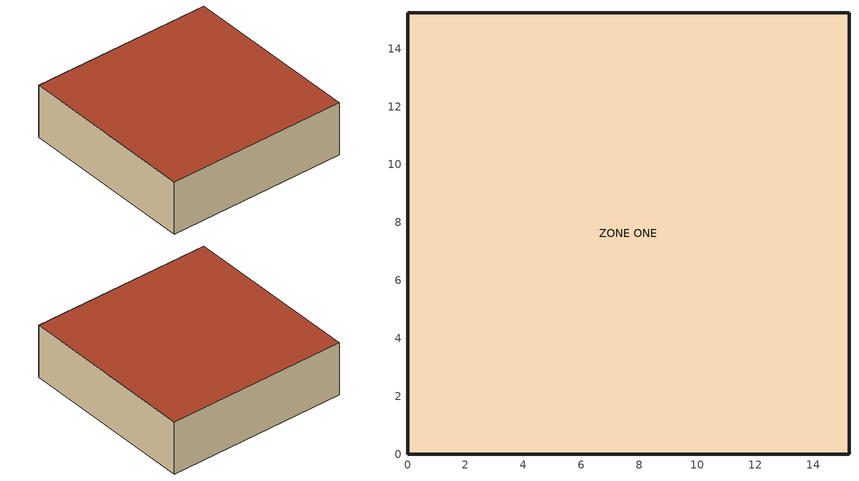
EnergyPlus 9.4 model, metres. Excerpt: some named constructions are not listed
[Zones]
ZONE ONE
 floor adiabatic (FLOOR): 15.24,0 0,0 0,15.24 15.24,15.24 z0
 wall outside (R13WALL): 0,0 15.24,0 15.24,15.24 0,15.24 0,0 z0:4.57
 roof outside (ROOF31): 0,15.24 0,0 15.24,0 15.24,15.24 z4.57
[Construction]
Construction 58: Composite 2-Core Filled Concrete Block Insulated #1, Composite 2x4 Steel Stud R11 #1, Composite Foam 2x6 Steel Stud R19 #1, Composite Brick Foam 2x4 Steel Stud R11 #1, Composite Foam 2x6 Steel Stud R19 #2, Composite Insulated Concrete Form Wall With Steel Ties #1, Composite 2x4 Wood Stud R11 #1
Construction 580: Composite 2-Core Filled Concrete Block Insulated #1, Composite Foam 2x6 Steel Stud R19 #2, Composite Insulated Concrete Form Wall With Steel Ties #1, Composite 2x4 Steel Stud R11 #1, Composite Brick Foam 2x4 Steel Stud R11 #1, Composite Foam 2x6 Steel Stud R19 #1, Composite 2x4 Wood Stud R11 #1
Construction 581: Composite 2-Core Filled Concrete Block Insulated #1, Composite Foam 2x6 Steel Stud R19 #2, Composite Insulated Concrete Form Wall With Steel Ties #1, Composite 2x4 Steel Stud R11 #1, Composite Foam 2x6 Steel Stud R19 #1, Composite 2x4 Wood Stud R11 #1, Composite Brick Foam 2x4 Steel Stud R11 #1
Construction 582: Composite 2-Core Filled Concrete Block Insulated #1, Composite Foam 2x6 Steel Stud R19 #2, Composite Insulated Concrete Form Wall With Steel Ties #1, Composite 2x4 Steel Stud R11 #1, Composite Foam 2x6 Steel Stud R19 #1, Composite Brick Foam 2x4 Steel Stud R11 #1, Composite 2x4 Wood Stud R11 #1
Construction 583: Composite 2-Core Filled Concrete Block Insulated #1, Composite Foam 2x6 Steel Stud R19 #2, Composite Insulated Concrete Form Wall With Steel Ties #1, Composite 2x4 Wood Stud R11 #1, Composite 2x4 Steel Stud R11 #1, Composite Brick Foam 2x4 Steel Stud R11 #1, Composite Foam 2x6 Steel Stud R19 #1
Construction 584: Composite 2-Core Filled Concrete Block Insulated #1, Composite Foam 2x6 Steel Stud R19 #2, Composite Insulated Concrete Form Wall With Steel Ties #1, Composite 2x4 Wood Stud R11 #1, Composite 2x4 Steel Stud R11 #1, Composite Foam 2x6 Steel Stud R19 #1, Composite Brick Foam 2x4 Steel Stud R11 #1
Construction 585: Composite 2-Core Filled Concrete Block Insulated #1, Composite Foam 2x6 Steel Stud R19 #2, Composite Insulated Concrete Form Wall With Steel Ties #1, Composite 2x4 Wood Stud R11 #1, Composite Brick Foam 2x4 Steel Stud R11 #1, Composite 2x4 Steel Stud R11 #1, Composite Foam 2x6 Steel Stud R19 #1
Construction 586: Composite 2-Core Filled Concrete Block Insulated #1, Composite Foam 2x6 Steel Stud R19 #2, Composite Insulated Concrete Form Wall With Steel Ties #1, Composite 2x4 Wood Stud R11 #1, Composite Brick Foam 2x4 Steel Stud R11 #1, Composite Foam 2x6 Steel Stud R19 #1, Composite 2x4 Steel Stud R11 #1
Construction 587: Composite 2-Core Filled Concrete Block Insulated #1, Composite Foam 2x6 Steel Stud R19 #2, Composite Insulated Concrete Form Wall With Steel Ties #1, Composite 2x4 Wood Stud R11 #1, Composite Foam 2x6 Steel Stud R19 #1, Composite 2x4 Steel Stud R11 #1, Composite Brick Foam 2x4 Steel Stud R11 #1
Construction 588: Composite 2-Core Filled Concrete Block Insulated #1, Composite Foam 2x6 Steel Stud R19 #2, Composite Insulated Concrete Form Wall With Steel Ties #1, Composite 2x4 Wood Stud R11 #1, Composite Foam 2x6 Steel Stud R19 #1, Composite Brick Foam 2x4 Steel Stud R11 #1, Composite 2x4 Steel Stud R11 #1
Construction 589: Composite 2-Core Filled Concrete Block Insulated #1, Composite Foam 2x6 Steel Stud R19 #2, Composite Insulated Concrete Form Wall With Steel Ties #1, Composite Brick Foam 2x4 Steel Stud R11 #1, Composite 2x4 Steel Stud R11 #1, Composite 2x4 Wood Stud R11 #1, Composite Foam 2x6 Steel Stud R19 #1
Construction 59: Composite 2-Core Filled Concrete Block Insulated #1, Composite 2x4 Steel Stud R11 #1, Composite Foam 2x6 Steel Stud R19 #1, Composite Brick Foam 2x4 Steel Stud R11 #1, Composite Insulated Concrete Form Wall With Steel Ties #1, Composite 2x4 Wood Stud R11 #1, Composite Foam 2x6 Steel Stud R19 #2
Construction 590: Composite 2-Core Filled Concrete Block Insulated #1, Composite Foam 2x6 Steel Stud R19 #2, Composite Insulated Concrete Form Wall With Steel Ties #1, Composite Brick Foam 2x4 Steel Stud R11 #1, Composite 2x4 Steel Stud R11 #1, Composite Foam 2x6 Steel Stud R19 #1, Composite 2x4 Wood Stud R11 #1
Construction 591: Composite 2-Core Filled Concrete Block Insulated #1, Composite Foam 2x6 Steel Stud R19 #2, Composite Insulated Concrete Form Wall With Steel Ties #1, Composite Brick Foam 2x4 Steel Stud R11 #1, Composite 2x4 Wood Stud R11 #1, Composite 2x4 Steel Stud R11 #1, Composite Foam 2x6 Steel Stud R19 #1
Construction 592: Composite 2-Core Filled Concrete Block Insulated #1, Composite Foam 2x6 Steel Stud R19 #2, Composite Insulated Concrete Form Wall With Steel Ties #1, Composite Brick Foam 2x4 Steel Stud R11 #1, Composite 2x4 Wood Stud R11 #1, Composite Foam 2x6 Steel Stud R19 #1, Composite 2x4 Steel Stud R11 #1
Construction 593: Composite 2-Core Filled Concrete Block Insulated #1, Composite Foam 2x6 Steel Stud R19 #2, Composite Insulated Concrete Form Wall With Steel Ties #1, Composite Brick Foam 2x4 Steel Stud R11 #1, Composite Foam 2x6 Steel Stud R19 #1, Composite 2x4 Steel Stud R11 #1, Composite 2x4 Wood Stud R11 #1
Construction 594: Composite 2-Core Filled Concrete Block Insulated #1, Composite Foam 2x6 Steel Stud R19 #2, Composite Insulated Concrete Form Wall With Steel Ties #1, Composite Brick Foam 2x4 Steel Stud R11 #1, Composite Foam 2x6 Steel Stud R19 #1, Composite 2x4 Wood Stud R11 #1, Composite 2x4 Steel Stud R11 #1
Construction 595: Composite 2-Core Filled Concrete Block Insulated #1, Composite Foam 2x6 Steel Stud R19 #2, Composite Insulated Concrete Form Wall With Steel Ties #1, Composite Foam 2x6 Steel Stud R19 #1, Composite 2x4 Steel Stud R11 #1, Composite 2x4 Wood Stud R11 #1, Composite Brick Foam 2x4 Steel Stud R11 #1
Construction 596: Composite 2-Core Filled Concrete Block Insulated #1, Composite Foam 2x6 Steel Stud R19 #2, Composite Insulated Concrete Form Wall With Steel Ties #1, Composite Foam 2x6 Steel Stud R19 #1, Composite 2x4 Steel Stud R11 #1, Composite Brick Foam 2x4 Steel Stud R11 #1, Composite 2x4 Wood Stud R11 #1
Construction 597: Composite 2-Core Filled Concrete Block Insulated #1, Composite Foam 2x6 Steel Stud R19 #2, Composite Insulated Concrete Form Wall With Steel Ties #1, Composite Foam 2x6 Steel Stud R19 #1, Composite 2x4 Wood Stud R11 #1, Composite 2x4 Steel Stud R11 #1, Composite Brick Foam 2x4 Steel Stud R11 #1
Construction 598: Composite 2-Core Filled Concrete Block Insulated #1, Composite Foam 2x6 Steel Stud R19 #2, Composite Insulated Concrete Form Wall With Steel Ties #1, Composite Foam 2x6 Steel Stud R19 #1, Composite 2x4 Wood Stud R11 #1, Composite Brick Foam 2x4 Steel Stud R11 #1, Composite 2x4 Steel Stud R11 #1
Construction 599: Composite 2-Core Filled Concrete Block Insulated #1, Composite Foam 2x6 Steel Stud R19 #2, Composite Insulated Concrete Form Wall With Steel Ties #1, Composite Foam 2x6 Steel Stud R19 #1, Composite Brick Foam 2x4 Steel Stud R11 #1, Composite 2x4 Steel Stud R11 #1, Composite 2x4 Wood Stud R11 #1
Construction 6: Composite 2-Core Filled Concrete Block Insulated #1, Composite 2x4 Steel Stud R11 #1, Composite 2x4 Wood Stud R11 #1, Composite Brick Foam 2x4 Steel Stud R11 #1, Composite Insulated Concrete Form Wall With Steel Ties #1, Composite Foam 2x6 Steel Stud R19 #2, Composite Foam 2x6 Steel Stud R19 #1
Construction 60: Composite 2-Core Filled Concrete Block Insulated #1, Composite 2x4 Steel Stud R11 #1, Composite Foam 2x6 Steel Stud R19 #1, Composite Brick Foam 2x4 Steel Stud R11 #1, Composite Insulated Concrete Form Wall With Steel Ties #1, Composite Foam 2x6 Steel Stud R19 #2, Composite 2x4 Wood Stud R11 #1
Construction 600: Composite 2-Core Filled Concrete Block Insulated #1, Composite Foam 2x6 Steel Stud R19 #2, Composite Insulated Concrete Form Wall With Steel Ties #1, Composite Foam 2x6 Steel Stud R19 #1, Composite Brick Foam 2x4 Steel Stud R11 #1, Composite 2x4 Wood Stud R11 #1, Composite 2x4 Steel Stud R11 #1
Construction 601: Composite 2-Core Filled Concrete Block Insulated #1, Composite Insulated Concrete Form Wall With Steel Ties #1, Composite 2x4 Steel Stud R11 #1, Composite 2x4 Wood Stud R11 #1, Composite Brick Foam 2x4 Steel Stud R11 #1, Composite Foam 2x6 Steel Stud R19 #1, Composite Foam 2x6 Steel Stud R19 #2
Construction 602: Composite 2-Core Filled Concrete Block Insulated #1, Composite Insulated Concrete Form Wall With Steel Ties #1, Composite 2x4 Steel Stud R11 #1, Composite 2x4 Wood Stud R11 #1, Composite Brick Foam 2x4 Steel Stud R11 #1, Composite Foam 2x6 Steel Stud R19 #2, Composite Foam 2x6 Steel Stud R19 #1
Construction 603: Composite 2-Core Filled Concrete Block Insulated #1, Composite Insulated Concrete Form Wall With Steel Ties #1, Composite 2x4 Steel Stud R11 #1, Composite 2x4 Wood Stud R11 #1, Composite Foam 2x6 Steel Stud R19 #1, Composite Brick Foam 2x4 Steel Stud R11 #1, Composite Foam 2x6 Steel Stud R19 #2
Construction 604: Composite 2-Core Filled Concrete Block Insulated #1, Composite Insulated Concrete Form Wall With Steel Ties #1, Composite 2x4 Steel Stud R11 #1, Composite 2x4 Wood Stud R11 #1, Composite Foam 2x6 Steel Stud R19 #1, Composite Foam 2x6 Steel Stud R19 #2, Composite Brick Foam 2x4 Steel Stud R11 #1
Construction 605: Composite 2-Core Filled Concrete Block Insulated #1, Composite Insulated Concrete Form Wall With Steel Ties #1, Composite 2x4 Steel Stud R11 #1, Composite 2x4 Wood Stud R11 #1, Composite Foam 2x6 Steel Stud R19 #2, Composite Brick Foam 2x4 Steel Stud R11 #1, Composite Foam 2x6 Steel Stud R19 #1
Construction 606: Composite 2-Core Filled Concrete Block Insulated #1, Composite Insulated Concrete Form Wall With Steel Ties #1, Composite 2x4 Steel Stud R11 #1, Composite 2x4 Wood Stud R11 #1, Composite Foam 2x6 Steel Stud R19 #2, Composite Foam 2x6 Steel Stud R19 #1, Composite Brick Foam 2x4 Steel Stud R11 #1
Construction 607: Composite 2-Core Filled Concrete Block Insulated #1, Composite Insulated Concrete Form Wall With Steel Ties #1, Composite 2x4 Steel Stud R11 #1, Composite Brick Foam 2x4 Steel Stud R11 #1, Composite 2x4 Wood Stud R11 #1, Composite Foam 2x6 Steel Stud R19 #1, Composite Foam 2x6 Steel Stud R19 #2
Construction 608: Composite 2-Core Filled Concrete Block Insulated #1, Composite Insulated Concrete Form Wall With Steel Ties #1, Composite 2x4 Steel Stud R11 #1, Composite Brick Foam 2x4 Steel Stud R11 #1, Composite 2x4 Wood Stud R11 #1, Composite Foam 2x6 Steel Stud R19 #2, Composite Foam 2x6 Steel Stud R19 #1
Construction 609: Composite 2-Core Filled Concrete Block Insulated #1, Composite Insulated Concrete Form Wall With Steel Ties #1, Composite 2x4 Steel Stud R11 #1, Composite Brick Foam 2x4 Steel Stud R11 #1, Composite Foam 2x6 Steel Stud R19 #1, Composite 2x4 Wood Stud R11 #1, Composite Foam 2x6 Steel Stud R19 #2
Construction 61: Composite 2-Core Filled Concrete Block Insulated #1, Composite 2x4 Steel Stud R11 #1, Composite Foam 2x6 Steel Stud R19 #1, Composite Foam 2x6 Steel Stud R19 #2, Composite 2x4 Wood Stud R11 #1, Composite Brick Foam 2x4 Steel Stud R11 #1, Composite Insulated Concrete Form Wall With Steel Ties #1
Construction 610: Composite 2-Core Filled Concrete Block Insulated #1, Composite Insulated Concrete Form Wall With Steel Ties #1, Composite 2x4 Steel Stud R11 #1, Composite Brick Foam 2x4 Steel Stud R11 #1, Composite Foam 2x6 Steel Stud R19 #1, Composite Foam 2x6 Steel Stud R19 #2, Composite 2x4 Wood Stud R11 #1
Construction 611: Composite 2-Core Filled Concrete Block Insulated #1, Composite Insulated Concrete Form Wall With Steel Ties #1, Composite 2x4 Steel Stud R11 #1, Composite Brick Foam 2x4 Steel Stud R11 #1, Composite Foam 2x6 Steel Stud R19 #2, Composite 2x4 Wood Stud R11 #1, Composite Foam 2x6 Steel Stud R19 #1
Construction 612: Composite 2-Core Filled Concrete Block Insulated #1, Composite Insulated Concrete Form Wall With Steel Ties #1, Composite 2x4 Steel Stud R11 #1, Composite Brick Foam 2x4 Steel Stud R11 #1, Composite Foam 2x6 Steel Stud R19 #2, Composite Foam 2x6 Steel Stud R19 #1, Composite 2x4 Wood Stud R11 #1
Construction 613: Composite 2-Core Filled Concrete Block Insulated #1, Composite Insulated Concrete Form Wall With Steel Ties #1, Composite 2x4 Steel Stud R11 #1, Composite Foam 2x6 Steel Stud R19 #1, Composite 2x4 Wood Stud R11 #1, Composite Brick Foam 2x4 Steel Stud R11 #1, Composite Foam 2x6 Steel Stud R19 #2
Construction 614: Composite 2-Core Filled Concrete Block Insulated #1, Composite Insulated Concrete Form Wall With Steel Ties #1, Composite 2x4 Steel Stud R11 #1, Composite Foam 2x6 Steel Stud R19 #1, Composite 2x4 Wood Stud R11 #1, Composite Foam 2x6 Steel Stud R19 #2, Composite Brick Foam 2x4 Steel Stud R11 #1
Construction 615: Composite 2-Core Filled Concrete Block Insulated #1, Composite Insulated Concrete Form Wall With Steel Ties #1, Composite 2x4 Steel Stud R11 #1, Composite Foam 2x6 Steel Stud R19 #1, Composite Brick Foam 2x4 Steel Stud R11 #1, Composite 2x4 Wood Stud R11 #1, Composite Foam 2x6 Steel Stud R19 #2
Construction 616: Composite 2-Core Filled Concrete Block Insulated #1, Composite Insulated Concrete Form Wall With Steel Ties #1, Composite 2x4 Steel Stud R11 #1, Composite Foam 2x6 Steel Stud R19 #1, Composite Brick Foam 2x4 Steel Stud R11 #1, Composite Foam 2x6 Steel Stud R19 #2, Composite 2x4 Wood Stud R11 #1
Construction 617: Composite 2-Core Filled Concrete Block Insulated #1, Composite Insulated Concrete Form Wall With Steel Ties #1, Composite 2x4 Steel Stud R11 #1, Composite Foam 2x6 Steel Stud R19 #1, Composite Foam 2x6 Steel Stud R19 #2, Composite 2x4 Wood Stud R11 #1, Composite Brick Foam 2x4 Steel Stud R11 #1
Construction 618: Composite 2-Core Filled Concrete Block Insulated #1, Composite Insulated Concrete Form Wall With Steel Ties #1, Composite 2x4 Steel Stud R11 #1, Composite Foam 2x6 Steel Stud R19 #1, Composite Foam 2x6 Steel Stud R19 #2, Composite Brick Foam 2x4 Steel Stud R11 #1, Composite 2x4 Wood Stud R11 #1
Construction 619: Composite 2-Core Filled Concrete Block Insulated #1, Composite Insulated Concrete Form Wall With Steel Ties #1, Composite 2x4 Steel Stud R11 #1, Composite Foam 2x6 Steel Stud R19 #2, Composite 2x4 Wood Stud R11 #1, Composite Brick Foam 2x4 Steel Stud R11 #1, Composite Foam 2x6 Steel Stud R19 #1
Construction 62: Composite 2-Core Filled Concrete Block Insulated #1, Composite 2x4 Steel Stud R11 #1, Composite Foam 2x6 Steel Stud R19 #1, Composite Foam 2x6 Steel Stud R19 #2, Composite 2x4 Wood Stud R11 #1, Composite Insulated Concrete Form Wall With Steel Ties #1, Composite Brick Foam 2x4 Steel Stud R11 #1
Construction 620: Composite 2-Core Filled Concrete Block Insulated #1, Composite Insulated Concrete Form Wall With Steel Ties #1, Composite 2x4 Steel Stud R11 #1, Composite Foam 2x6 Steel Stud R19 #2, Composite 2x4 Wood Stud R11 #1, Composite Foam 2x6 Steel Stud R19 #1, Composite Brick Foam 2x4 Steel Stud R11 #1
Construction 621: Composite 2-Core Filled Concrete Block Insulated #1, Composite Insulated Concrete Form Wall With Steel Ties #1, Composite 2x4 Steel Stud R11 #1, Composite Foam 2x6 Steel Stud R19 #2, Composite Brick Foam 2x4 Steel Stud R11 #1, Composite 2x4 Wood Stud R11 #1, Composite Foam 2x6 Steel Stud R19 #1
Construction 622: Composite 2-Core Filled Concrete Block Insulated #1, Composite Insulated Concrete Form Wall With Steel Ties #1, Composite 2x4 Steel Stud R11 #1, Composite Foam 2x6 Steel Stud R19 #2, Composite Brick Foam 2x4 Steel Stud R11 #1, Composite Foam 2x6 Steel Stud R19 #1, Composite 2x4 Wood Stud R11 #1
Construction 623: Composite 2-Core Filled Concrete Block Insulated #1, Composite Insulated Concrete Form Wall With Steel Ties #1, Composite 2x4 Steel Stud R11 #1, Composite Foam 2x6 Steel Stud R19 #2, Composite Foam 2x6 Steel Stud R19 #1, Composite 2x4 Wood Stud R11 #1, Composite Brick Foam 2x4 Steel Stud R11 #1
Construction 624: Composite 2-Core Filled Concrete Block Insulated #1, Composite Insulated Concrete Form Wall With Steel Ties #1, Composite 2x4 Steel Stud R11 #1, Composite Foam 2x6 Steel Stud R19 #2, Composite Foam 2x6 Steel Stud R19 #1, Composite Brick Foam 2x4 Steel Stud R11 #1, Composite 2x4 Wood Stud R11 #1
Construction 625: Composite 2-Core Filled Concrete Block Insulated #1, Composite Insulated Concrete Form Wall With Steel Ties #1, Composite 2x4 Wood Stud R11 #1, Composite 2x4 Steel Stud R11 #1, Composite Brick Foam 2x4 Steel Stud R11 #1, Composite Foam 2x6 Steel Stud R19 #1, Composite Foam 2x6 Steel Stud R19 #2
Construction 626: Composite 2-Core Filled Concrete Block Insulated #1, Composite Insulated Concrete Form Wall With Steel Ties #1, Composite 2x4 Wood Stud R11 #1, Composite 2x4 Steel Stud R11 #1, Composite Brick Foam 2x4 Steel Stud R11 #1, Composite Foam 2x6 Steel Stud R19 #2, Composite Foam 2x6 Steel Stud R19 #1
Construction 627: Composite 2-Core Filled Concrete Block Insulated #1, Composite Insulated Concrete Form Wall With Steel Ties #1, Composite 2x4 Wood Stud R11 #1, Composite 2x4 Steel Stud R11 #1, Composite Foam 2x6 Steel Stud R19 #1, Composite Brick Foam 2x4 Steel Stud R11 #1, Composite Foam 2x6 Steel Stud R19 #2
Construction 628: Composite 2-Core Filled Concrete Block Insulated #1, Composite Insulated Concrete Form Wall With Steel Ties #1, Composite 2x4 Wood Stud R11 #1, Composite 2x4 Steel Stud R11 #1, Composite Foam 2x6 Steel Stud R19 #1, Composite Foam 2x6 Steel Stud R19 #2, Composite Brick Foam 2x4 Steel Stud R11 #1
Construction 629: Composite 2-Core Filled Concrete Block Insulated #1, Composite Insulated Concrete Form Wall With Steel Ties #1, Composite 2x4 Wood Stud R11 #1, Composite 2x4 Steel Stud R11 #1, Composite Foam 2x6 Steel Stud R19 #2, Composite Brick Foam 2x4 Steel Stud R11 #1, Composite Foam 2x6 Steel Stud R19 #1
Construction 63: Composite 2-Core Filled Concrete Block Insulated #1, Composite 2x4 Steel Stud R11 #1, Composite Foam 2x6 Steel Stud R19 #1, Composite Foam 2x6 Steel Stud R19 #2, Composite Brick Foam 2x4 Steel Stud R11 #1, Composite 2x4 Wood Stud R11 #1, Composite Insulated Concrete Form Wall With Steel Ties #1
Construction 630: Composite 2-Core Filled Concrete Block Insulated #1, Composite Insulated Concrete Form Wall With Steel Ties #1, Composite 2x4 Wood Stud R11 #1, Composite 2x4 Steel Stud R11 #1, Composite Foam 2x6 Steel Stud R19 #2, Composite Foam 2x6 Steel Stud R19 #1, Composite Brick Foam 2x4 Steel Stud R11 #1
Construction 631: Composite 2-Core Filled Concrete Block Insulated #1, Composite Insulated Concrete Form Wall With Steel Ties #1, Composite 2x4 Wood Stud R11 #1, Composite Brick Foam 2x4 Steel Stud R11 #1, Composite 2x4 Steel Stud R11 #1, Composite Foam 2x6 Steel Stud R19 #1, Composite Foam 2x6 Steel Stud R19 #2
Construction 632: Composite 2-Core Filled Concrete Block Insulated #1, Composite Insulated Concrete Form Wall With Steel Ties #1, Composite 2x4 Wood Stud R11 #1, Composite Brick Foam 2x4 Steel Stud R11 #1, Composite 2x4 Steel Stud R11 #1, Composite Foam 2x6 Steel Stud R19 #2, Composite Foam 2x6 Steel Stud R19 #1
Construction 633: Composite 2-Core Filled Concrete Block Insulated #1, Composite Insulated Concrete Form Wall With Steel Ties #1, Composite 2x4 Wood Stud R11 #1, Composite Brick Foam 2x4 Steel Stud R11 #1, Composite Foam 2x6 Steel Stud R19 #1, Composite 2x4 Steel Stud R11 #1, Composite Foam 2x6 Steel Stud R19 #2
Construction 634: Composite 2-Core Filled Concrete Block Insulated #1, Composite Insulated Concrete Form Wall With Steel Ties #1, Composite 2x4 Wood Stud R11 #1, Composite Brick Foam 2x4 Steel Stud R11 #1, Composite Foam 2x6 Steel Stud R19 #1, Composite Foam 2x6 Steel Stud R19 #2, Composite 2x4 Steel Stud R11 #1
Construction 635: Composite 2-Core Filled Concrete Block Insulated #1, Composite Insulated Concrete Form Wall With Steel Ties #1, Composite 2x4 Wood Stud R11 #1, Composite Brick Foam 2x4 Steel Stud R11 #1, Composite Foam 2x6 Steel Stud R19 #2, Composite 2x4 Steel Stud R11 #1, Composite Foam 2x6 Steel Stud R19 #1
Construction 636: Composite 2-Core Filled Concrete Block Insulated #1, Composite Insulated Concrete Form Wall With Steel Ties #1, Composite 2x4 Wood Stud R11 #1, Composite Brick Foam 2x4 Steel Stud R11 #1, Composite Foam 2x6 Steel Stud R19 #2, Composite Foam 2x6 Steel Stud R19 #1, Composite 2x4 Steel Stud R11 #1
Construction 637: Composite 2-Core Filled Concrete Block Insulated #1, Composite Insulated Concrete Form Wall With Steel Ties #1, Composite 2x4 Wood Stud R11 #1, Composite Foam 2x6 Steel Stud R19 #1, Composite 2x4 Steel Stud R11 #1, Composite Brick Foam 2x4 Steel Stud R11 #1, Composite Foam 2x6 Steel Stud R19 #2
Construction 638: Composite 2-Core Filled Concrete Block Insulated #1, Composite Insulated Concrete Form Wall With Steel Ties #1, Composite 2x4 Wood Stud R11 #1, Composite Foam 2x6 Steel Stud R19 #1, Composite 2x4 Steel Stud R11 #1, Composite Foam 2x6 Steel Stud R19 #2, Composite Brick Foam 2x4 Steel Stud R11 #1
Construction 639: Composite 2-Core Filled Concrete Block Insulated #1, Composite Insulated Concrete Form Wall With Steel Ties #1, Composite 2x4 Wood Stud R11 #1, Composite Foam 2x6 Steel Stud R19 #1, Composite Brick Foam 2x4 Steel Stud R11 #1, Composite 2x4 Steel Stud R11 #1, Composite Foam 2x6 Steel Stud R19 #2
Construction 64: Composite 2-Core Filled Concrete Block Insulated #1, Composite 2x4 Steel Stud R11 #1, Composite Foam 2x6 Steel Stud R19 #1, Composite Foam 2x6 Steel Stud R19 #2, Composite Brick Foam 2x4 Steel Stud R11 #1, Composite Insulated Concrete Form Wall With Steel Ties #1, Composite 2x4 Wood Stud R11 #1
Construction 640: Composite 2-Core Filled Concrete Block Insulated #1, Composite Insulated Concrete Form Wall With Steel Ties #1, Composite 2x4 Wood Stud R11 #1, Composite Foam 2x6 Steel Stud R19 #1, Composite Brick Foam 2x4 Steel Stud R11 #1, Composite Foam 2x6 Steel Stud R19 #2, Composite 2x4 Steel Stud R11 #1
Construction 641: Composite 2-Core Filled Concrete Block Insulated #1, Composite Insulated Concrete Form Wall With Steel Ties #1, Composite 2x4 Wood Stud R11 #1, Composite Foam 2x6 Steel Stud R19 #1, Composite Foam 2x6 Steel Stud R19 #2, Composite 2x4 Steel Stud R11 #1, Composite Brick Foam 2x4 Steel Stud R11 #1
Construction 642: Composite 2-Core Filled Concrete Block Insulated #1, Composite Insulated Concrete Form Wall With Steel Ties #1, Composite 2x4 Wood Stud R11 #1, Composite Foam 2x6 Steel Stud R19 #1, Composite Foam 2x6 Steel Stud R19 #2, Composite Brick Foam 2x4 Steel Stud R11 #1, Composite 2x4 Steel Stud R11 #1
Construction 643: Composite 2-Core Filled Concrete Block Insulated #1, Composite Insulated Concrete Form Wall With Steel Ties #1, Composite 2x4 Wood Stud R11 #1, Composite Foam 2x6 Steel Stud R19 #2, Composite 2x4 Steel Stud R11 #1, Composite Brick Foam 2x4 Steel Stud R11 #1, Composite Foam 2x6 Steel Stud R19 #1
Construction 644: Composite 2-Core Filled Concrete Block Insulated #1, Composite Insulated Concrete Form Wall With Steel Ties #1, Composite 2x4 Wood Stud R11 #1, Composite Foam 2x6 Steel Stud R19 #2, Composite 2x4 Steel Stud R11 #1, Composite Foam 2x6 Steel Stud R19 #1, Composite Brick Foam 2x4 Steel Stud R11 #1
Construction 645: Composite 2-Core Filled Concrete Block Insulated #1, Composite Insulated Concrete Form Wall With Steel Ties #1, Composite 2x4 Wood Stud R11 #1, Composite Foam 2x6 Steel Stud R19 #2, Composite Brick Foam 2x4 Steel Stud R11 #1, Composite 2x4 Steel Stud R11 #1, Composite Foam 2x6 Steel Stud R19 #1
Construction 646: Composite 2-Core Filled Concrete Block Insulated #1, Composite Insulated Concrete Form Wall With Steel Ties #1, Composite 2x4 Wood Stud R11 #1, Composite Foam 2x6 Steel Stud R19 #2, Composite Brick Foam 2x4 Steel Stud R11 #1, Composite Foam 2x6 Steel Stud R19 #1, Composite 2x4 Steel Stud R11 #1
Construction 647: Composite 2-Core Filled Concrete Block Insulated #1, Composite Insulated Concrete Form Wall With Steel Ties #1, Composite 2x4 Wood Stud R11 #1, Composite Foam 2x6 Steel Stud R19 #2, Composite Foam 2x6 Steel Stud R19 #1, Composite 2x4 Steel Stud R11 #1, Composite Brick Foam 2x4 Steel Stud R11 #1
Construction 648: Composite 2-Core Filled Concrete Block Insulated #1, Composite Insulated Concrete Form Wall With Steel Ties #1, Composite 2x4 Wood Stud R11 #1, Composite Foam 2x6 Steel Stud R19 #2, Composite Foam 2x6 Steel Stud R19 #1, Composite Brick Foam 2x4 Steel Stud R11 #1, Composite 2x4 Steel Stud R11 #1
Construction 649: Composite 2-Core Filled Concrete Block Insulated #1, Composite Insulated Concrete Form Wall With Steel Ties #1, Composite Brick Foam 2x4 Steel Stud R11 #1, Composite 2x4 Steel Stud R11 #1, Composite 2x4 Wood Stud R11 #1, Composite Foam 2x6 Steel Stud R19 #1, Composite Foam 2x6 Steel Stud R19 #2
Construction 65: Composite 2-Core Filled Concrete Block Insulated #1, Composite 2x4 Steel Stud R11 #1, Composite Foam 2x6 Steel Stud R19 #1, Composite Foam 2x6 Steel Stud R19 #2, Composite Insulated Concrete Form Wall With Steel Ties #1, Composite 2x4 Wood Stud R11 #1, Composite Brick Foam 2x4 Steel Stud R11 #1
Construction 650: Composite 2-Core Filled Concrete Block Insulated #1, Composite Insulated Concrete Form Wall With Steel Ties #1, Composite Brick Foam 2x4 Steel Stud R11 #1, Composite 2x4 Steel Stud R11 #1, Composite 2x4 Wood Stud R11 #1, Composite Foam 2x6 Steel Stud R19 #2, Composite Foam 2x6 Steel Stud R19 #1
Construction 651: Composite 2-Core Filled Concrete Block Insulated #1, Composite Insulated Concrete Form Wall With Steel Ties #1, Composite Brick Foam 2x4 Steel Stud R11 #1, Composite 2x4 Steel Stud R11 #1, Composite Foam 2x6 Steel Stud R19 #1, Composite 2x4 Wood Stud R11 #1, Composite Foam 2x6 Steel Stud R19 #2
Construction 652: Composite 2-Core Filled Concrete Block Insulated #1, Composite Insulated Concrete Form Wall With Steel Ties #1, Composite Brick Foam 2x4 Steel Stud R11 #1, Composite 2x4 Steel Stud R11 #1, Composite Foam 2x6 Steel Stud R19 #1, Composite Foam 2x6 Steel Stud R19 #2, Composite 2x4 Wood Stud R11 #1
Construction 653: Composite 2-Core Filled Concrete Block Insulated #1, Composite Insulated Concrete Form Wall With Steel Ties #1, Composite Brick Foam 2x4 Steel Stud R11 #1, Composite 2x4 Steel Stud R11 #1, Composite Foam 2x6 Steel Stud R19 #2, Composite 2x4 Wood Stud R11 #1, Composite Foam 2x6 Steel Stud R19 #1
Construction 654: Composite 2-Core Filled Concrete Block Insulated #1, Composite Insulated Concrete Form Wall With Steel Ties #1, Composite Brick Foam 2x4 Steel Stud R11 #1, Composite 2x4 Steel Stud R11 #1, Composite Foam 2x6 Steel Stud R19 #2, Composite Foam 2x6 Steel Stud R19 #1, Composite 2x4 Wood Stud R11 #1
Construction 655: Composite 2-Core Filled Concrete Block Insulated #1, Composite Insulated Concrete Form Wall With Steel Ties #1, Composite Brick Foam 2x4 Steel Stud R11 #1, Composite 2x4 Wood Stud R11 #1, Composite 2x4 Steel Stud R11 #1, Composite Foam 2x6 Steel Stud R19 #1, Composite Foam 2x6 Steel Stud R19 #2
Construction 656: Composite 2-Core Filled Concrete Block Insulated #1, Composite Insulated Concrete Form Wall With Steel Ties #1, Composite Brick Foam 2x4 Steel Stud R11 #1, Composite 2x4 Wood Stud R11 #1, Composite 2x4 Steel Stud R11 #1, Composite Foam 2x6 Steel Stud R19 #2, Composite Foam 2x6 Steel Stud R19 #1
Construction 657: Composite 2-Core Filled Concrete Block Insulated #1, Composite Insulated Concrete Form Wall With Steel Ties #1, Composite Brick Foam 2x4 Steel Stud R11 #1, Composite 2x4 Wood Stud R11 #1, Composite Foam 2x6 Steel Stud R19 #1, Composite 2x4 Steel Stud R11 #1, Composite Foam 2x6 Steel Stud R19 #2
Construction 658: Composite 2-Core Filled Concrete Block Insulated #1, Composite Insulated Concrete Form Wall With Steel Ties #1, Composite Brick Foam 2x4 Steel Stud R11 #1, Composite 2x4 Wood Stud R11 #1, Composite Foam 2x6 Steel Stud R19 #1, Composite Foam 2x6 Steel Stud R19 #2, Composite 2x4 Steel Stud R11 #1
Construction 659: Composite 2-Core Filled Concrete Block Insulated #1, Composite Insulated Concrete Form Wall With Steel Ties #1, Composite Brick Foam 2x4 Steel Stud R11 #1, Composite 2x4 Wood Stud R11 #1, Composite Foam 2x6 Steel Stud R19 #2, Composite 2x4 Steel Stud R11 #1, Composite Foam 2x6 Steel Stud R19 #1
Construction 66: Composite 2-Core Filled Concrete Block Insulated #1, Composite 2x4 Steel Stud R11 #1, Composite Foam 2x6 Steel Stud R19 #1, Composite Foam 2x6 Steel Stud R19 #2, Composite Insulated Concrete Form Wall With Steel Ties #1, Composite Brick Foam 2x4 Steel Stud R11 #1, Composite 2x4 Wood Stud R11 #1
Construction 660: Composite 2-Core Filled Concrete Block Insulated #1, Composite Insulated Concrete Form Wall With Steel Ties #1, Composite Brick Foam 2x4 Steel Stud R11 #1, Composite 2x4 Wood Stud R11 #1, Composite Foam 2x6 Steel Stud R19 #2, Composite Foam 2x6 Steel Stud R19 #1, Composite 2x4 Steel Stud R11 #1
Construction 661: Composite 2-Core Filled Concrete Block Insulated #1, Composite Insulated Concrete Form Wall With Steel Ties #1, Composite Brick Foam 2x4 Steel Stud R11 #1, Composite Foam 2x6 Steel Stud R19 #1, Composite 2x4 Steel Stud R11 #1, Composite 2x4 Wood Stud R11 #1, Composite Foam 2x6 Steel Stud R19 #2
Construction 662: Composite 2-Core Filled Concrete Block Insulated #1, Composite Insulated Concrete Form Wall With Steel Ties #1, Composite Brick Foam 2x4 Steel Stud R11 #1, Composite Foam 2x6 Steel Stud R19 #1, Composite 2x4 Steel Stud R11 #1, Composite Foam 2x6 Steel Stud R19 #2, Composite 2x4 Wood Stud R11 #1
Construction 663: Composite 2-Core Filled Concrete Block Insulated #1, Composite Insulated Concrete Form Wall With Steel Ties #1, Composite Brick Foam 2x4 Steel Stud R11 #1, Composite Foam 2x6 Steel Stud R19 #1, Composite 2x4 Wood Stud R11 #1, Composite 2x4 Steel Stud R11 #1, Composite Foam 2x6 Steel Stud R19 #2
Construction 664: Composite 2-Core Filled Concrete Block Insulated #1, Composite Insulated Concrete Form Wall With Steel Ties #1, Composite Brick Foam 2x4 Steel Stud R11 #1, Composite Foam 2x6 Steel Stud R19 #1, Composite 2x4 Wood Stud R11 #1, Composite Foam 2x6 Steel Stud R19 #2, Composite 2x4 Steel Stud R11 #1
Construction 665: Composite 2-Core Filled Concrete Block Insulated #1, Composite Insulated Concrete Form Wall With Steel Ties #1, Composite Brick Foam 2x4 Steel Stud R11 #1, Composite Foam 2x6 Steel Stud R19 #1, Composite Foam 2x6 Steel Stud R19 #2, Composite 2x4 Steel Stud R11 #1, Composite 2x4 Wood Stud R11 #1
Construction 666: Composite 2-Core Filled Concrete Block Insulated #1, Composite Insulated Concrete Form Wall With Steel Ties #1, Composite Brick Foam 2x4 Steel Stud R11 #1, Composite Foam 2x6 Steel Stud R19 #1, Composite Foam 2x6 Steel Stud R19 #2, Composite 2x4 Wood Stud R11 #1, Composite 2x4 Steel Stud R11 #1
Construction 667: Composite 2-Core Filled Concrete Block Insulated #1, Composite Insulated Concrete Form Wall With Steel Ties #1, Composite Brick Foam 2x4 Steel Stud R11 #1, Composite Foam 2x6 Steel Stud R19 #2, Composite 2x4 Steel Stud R11 #1, Composite 2x4 Wood Stud R11 #1, Composite Foam 2x6 Steel Stud R19 #1
Construction 668: Composite 2-Core Filled Concrete Block Insulated #1, Composite Insulated Concrete Form Wall With Steel Ties #1, Composite Brick Foam 2x4 Steel Stud R11 #1, Composite Foam 2x6 Steel Stud R19 #2, Composite 2x4 Steel Stud R11 #1, Composite Foam 2x6 Steel Stud R19 #1, Composite 2x4 Wood Stud R11 #1
Construction 669: Composite 2-Core Filled Concrete Block Insulated #1, Composite Insulated Concrete Form Wall With Steel Ties #1, Composite Brick Foam 2x4 Steel Stud R11 #1, Composite Foam 2x6 Steel Stud R19 #2, Composite 2x4 Wood Stud R11 #1, Composite 2x4 Steel Stud R11 #1, Composite Foam 2x6 Steel Stud R19 #1
Construction 67: Composite 2-Core Filled Concrete Block Insulated #1, Composite 2x4 Steel Stud R11 #1, Composite Foam 2x6 Steel Stud R19 #1, Composite Insulated Concrete Form Wall With Steel Ties #1, Composite 2x4 Wood Stud R11 #1, Composite Brick Foam 2x4 Steel Stud R11 #1, Composite Foam 2x6 Steel Stud R19 #2
Construction 670: Composite 2-Core Filled Concrete Block Insulated #1, Composite Insulated Concrete Form Wall With Steel Ties #1, Composite Brick Foam 2x4 Steel Stud R11 #1, Composite Foam 2x6 Steel Stud R19 #2, Composite 2x4 Wood Stud R11 #1, Composite Foam 2x6 Steel Stud R19 #1, Composite 2x4 Steel Stud R11 #1
Construction 671: Composite 2-Core Filled Concrete Block Insulated #1, Composite Insulated Concrete Form Wall With Steel Ties #1, Composite Brick Foam 2x4 Steel Stud R11 #1, Composite Foam 2x6 Steel Stud R19 #2, Composite Foam 2x6 Steel Stud R19 #1, Composite 2x4 Steel Stud R11 #1, Composite 2x4 Wood Stud R11 #1
Construction 672: Composite 2-Core Filled Concrete Block Insulated #1, Composite Insulated Concrete Form Wall With Steel Ties #1, Composite Brick Foam 2x4 Steel Stud R11 #1, Composite Foam 2x6 Steel Stud R19 #2, Composite Foam 2x6 Steel Stud R19 #1, Composite 2x4 Wood Stud R11 #1, Composite 2x4 Steel Stud R11 #1
Construction 673: Composite 2-Core Filled Concrete Block Insulated #1, Composite Insulated Concrete Form Wall With Steel Ties #1, Composite Foam 2x6 Steel Stud R19 #1, Composite 2x4 Steel Stud R11 #1, Composite 2x4 Wood Stud R11 #1, Composite Brick Foam 2x4 Steel Stud R11 #1, Composite Foam 2x6 Steel Stud R19 #2
Construction 674: Composite 2-Core Filled Concrete Block Insulated #1, Composite Insulated Concrete Form Wall With Steel Ties #1, Composite Foam 2x6 Steel Stud R19 #1, Composite 2x4 Steel Stud R11 #1, Composite 2x4 Wood Stud R11 #1, Composite Foam 2x6 Steel Stud R19 #2, Composite Brick Foam 2x4 Steel Stud R11 #1
Construction 675: Composite 2-Core Filled Concrete Block Insulated #1, Composite Insulated Concrete Form Wall With Steel Ties #1, Composite Foam 2x6 Steel Stud R19 #1, Composite 2x4 Steel Stud R11 #1, Composite Brick Foam 2x4 Steel Stud R11 #1, Composite 2x4 Wood Stud R11 #1, Composite Foam 2x6 Steel Stud R19 #2
Construction 676: Composite 2-Core Filled Concrete Block Insulated #1, Composite Insulated Concrete Form Wall With Steel Ties #1, Composite Foam 2x6 Steel Stud R19 #1, Composite 2x4 Steel Stud R11 #1, Composite Brick Foam 2x4 Steel Stud R11 #1, Composite Foam 2x6 Steel Stud R19 #2, Composite 2x4 Wood Stud R11 #1
Construction 677: Composite 2-Core Filled Concrete Block Insulated #1, Composite Insulated Concrete Form Wall With Steel Ties #1, Composite Foam 2x6 Steel Stud R19 #1, Composite 2x4 Steel Stud R11 #1, Composite Foam 2x6 Steel Stud R19 #2, Composite 2x4 Wood Stud R11 #1, Composite Brick Foam 2x4 Steel Stud R11 #1
Construction 678: Composite 2-Core Filled Concrete Block Insulated #1, Composite Insulated Concrete Form Wall With Steel Ties #1, Composite Foam 2x6 Steel Stud R19 #1, Composite 2x4 Steel Stud R11 #1, Composite Foam 2x6 Steel Stud R19 #2, Composite Brick Foam 2x4 Steel Stud R11 #1, Composite 2x4 Wood Stud R11 #1
Construction 679: Composite 2-Core Filled Concrete Block Insulated #1, Composite Insulated Concrete Form Wall With Steel Ties #1, Composite Foam 2x6 Steel Stud R19 #1, Composite 2x4 Wood Stud R11 #1, Composite 2x4 Steel Stud R11 #1, Composite Brick Foam 2x4 Steel Stud R11 #1, Composite Foam 2x6 Steel Stud R19 #2
Construction 68: Composite 2-Core Filled Concrete Block Insulated #1, Composite 2x4 Steel Stud R11 #1, Composite Foam 2x6 Steel Stud R19 #1, Composite Insulated Concrete Form Wall With Steel Ties #1, Composite 2x4 Wood Stud R11 #1, Composite Foam 2x6 Steel Stud R19 #2, Composite Brick Foam 2x4 Steel Stud R11 #1
Construction 680: Composite 2-Core Filled Concrete Block Insulated #1, Composite Insulated Concrete Form Wall With Steel Ties #1, Composite Foam 2x6 Steel Stud R19 #1, Composite 2x4 Wood Stud R11 #1, Composite 2x4 Steel Stud R11 #1, Composite Foam 2x6 Steel Stud R19 #2, Composite Brick Foam 2x4 Steel Stud R11 #1
Construction 681: Composite 2-Core Filled Concrete Block Insulated #1, Composite Insulated Concrete Form Wall With Steel Ties #1, Composite Foam 2x6 Steel Stud R19 #1, Composite 2x4 Wood Stud R11 #1, Composite Brick Foam 2x4 Steel Stud R11 #1, Composite 2x4 Steel Stud R11 #1, Composite Foam 2x6 Steel Stud R19 #2
Construction 682: Composite 2-Core Filled Concrete Block Insulated #1, Composite Insulated Concrete Form Wall With Steel Ties #1, Composite Foam 2x6 Steel Stud R19 #1, Composite 2x4 Wood Stud R11 #1, Composite Brick Foam 2x4 Steel Stud R11 #1, Composite Foam 2x6 Steel Stud R19 #2, Composite 2x4 Steel Stud R11 #1
Construction 683: Composite 2-Core Filled Concrete Block Insulated #1, Composite Insulated Concrete Form Wall With Steel Ties #1, Composite Foam 2x6 Steel Stud R19 #1, Composite 2x4 Wood Stud R11 #1, Composite Foam 2x6 Steel Stud R19 #2, Composite 2x4 Steel Stud R11 #1, Composite Brick Foam 2x4 Steel Stud R11 #1
Construction 684: Composite 2-Core Filled Concrete Block Insulated #1, Composite Insulated Concrete Form Wall With Steel Ties #1, Composite Foam 2x6 Steel Stud R19 #1, Composite 2x4 Wood Stud R11 #1, Composite Foam 2x6 Steel Stud R19 #2, Composite Brick Foam 2x4 Steel Stud R11 #1, Composite 2x4 Steel Stud R11 #1
Construction 685: Composite 2-Core Filled Concrete Block Insulated #1, Composite Insulated Concrete Form Wall With Steel Ties #1, Composite Foam 2x6 Steel Stud R19 #1, Composite Brick Foam 2x4 Steel Stud R11 #1, Composite 2x4 Steel Stud R11 #1, Composite 2x4 Wood Stud R11 #1, Composite Foam 2x6 Steel Stud R19 #2
Construction 686: Composite 2-Core Filled Concrete Block Insulated #1, Composite Insulated Concrete Form Wall With Steel Ties #1, Composite Foam 2x6 Steel Stud R19 #1, Composite Brick Foam 2x4 Steel Stud R11 #1, Composite 2x4 Steel Stud R11 #1, Composite Foam 2x6 Steel Stud R19 #2, Composite 2x4 Wood Stud R11 #1
Construction 687: Composite 2-Core Filled Concrete Block Insulated #1, Composite Insulated Concrete Form Wall With Steel Ties #1, Composite Foam 2x6 Steel Stud R19 #1, Composite Brick Foam 2x4 Steel Stud R11 #1, Composite 2x4 Wood Stud R11 #1, Composite 2x4 Steel Stud R11 #1, Composite Foam 2x6 Steel Stud R19 #2
Construction 688: Composite 2-Core Filled Concrete Block Insulated #1, Composite Insulated Concrete Form Wall With Steel Ties #1, Composite Foam 2x6 Steel Stud R19 #1, Composite Brick Foam 2x4 Steel Stud R11 #1, Composite 2x4 Wood Stud R11 #1, Composite Foam 2x6 Steel Stud R19 #2, Composite 2x4 Steel Stud R11 #1
Construction 689: Composite 2-Core Filled Concrete Block Insulated #1, Composite Insulated Concrete Form Wall With Steel Ties #1, Composite Foam 2x6 Steel Stud R19 #1, Composite Brick Foam 2x4 Steel Stud R11 #1, Composite Foam 2x6 Steel Stud R19 #2, Composite 2x4 Steel Stud R11 #1, Composite 2x4 Wood Stud R11 #1
Construction 69: Composite 2-Core Filled Concrete Block Insulated #1, Composite 2x4 Steel Stud R11 #1, Composite Foam 2x6 Steel Stud R19 #1, Composite Insulated Concrete Form Wall With Steel Ties #1, Composite Brick Foam 2x4 Steel Stud R11 #1, Composite 2x4 Wood Stud R11 #1, Composite Foam 2x6 Steel Stud R19 #2
Construction 690: Composite 2-Core Filled Concrete Block Insulated #1, Composite Insulated Concrete Form Wall With Steel Ties #1, Composite Foam 2x6 Steel Stud R19 #1, Composite Brick Foam 2x4 Steel Stud R11 #1, Composite Foam 2x6 Steel Stud R19 #2, Composite 2x4 Wood Stud R11 #1, Composite 2x4 Steel Stud R11 #1
Construction 691: Composite 2-Core Filled Concrete Block Insulated #1, Composite Insulated Concrete Form Wall With Steel Ties #1, Composite Foam 2x6 Steel Stud R19 #1, Composite Foam 2x6 Steel Stud R19 #2, Composite 2x4 Steel Stud R11 #1, Composite 2x4 Wood Stud R11 #1, Composite Brick Foam 2x4 Steel Stud R11 #1
Construction 692: Composite 2-Core Filled Concrete Block Insulated #1, Composite Insulated Concrete Form Wall With Steel Ties #1, Composite Foam 2x6 Steel Stud R19 #1, Composite Foam 2x6 Steel Stud R19 #2, Composite 2x4 Steel Stud R11 #1, Composite Brick Foam 2x4 Steel Stud R11 #1, Composite 2x4 Wood Stud R11 #1
Construction 693: Composite 2-Core Filled Concrete Block Insulated #1, Composite Insulated Concrete Form Wall With Steel Ties #1, Composite Foam 2x6 Steel Stud R19 #1, Composite Foam 2x6 Steel Stud R19 #2, Composite 2x4 Wood Stud R11 #1, Composite 2x4 Steel Stud R11 #1, Composite Brick Foam 2x4 Steel Stud R11 #1
Construction 694: Composite 2-Core Filled Concrete Block Insulated #1, Composite Insulated Concrete Form Wall With Steel Ties #1, Composite Foam 2x6 Steel Stud R19 #1, Composite Foam 2x6 Steel Stud R19 #2, Composite 2x4 Wood Stud R11 #1, Composite Brick Foam 2x4 Steel Stud R11 #1, Composite 2x4 Steel Stud R11 #1
Construction 695: Composite 2-Core Filled Concrete Block Insulated #1, Composite Insulated Concrete Form Wall With Steel Ties #1, Composite Foam 2x6 Steel Stud R19 #1, Composite Foam 2x6 Steel Stud R19 #2, Composite Brick Foam 2x4 Steel Stud R11 #1, Composite 2x4 Steel Stud R11 #1, Composite 2x4 Wood Stud R11 #1
Construction 696: Composite 2-Core Filled Concrete Block Insulated #1, Composite Insulated Concrete Form Wall With Steel Ties #1, Composite Foam 2x6 Steel Stud R19 #1, Composite Foam 2x6 Steel Stud R19 #2, Composite Brick Foam 2x4 Steel Stud R11 #1, Composite 2x4 Wood Stud R11 #1, Composite 2x4 Steel Stud R11 #1
Construction 697: Composite 2-Core Filled Concrete Block Insulated #1, Composite Insulated Concrete Form Wall With Steel Ties #1, Composite Foam 2x6 Steel Stud R19 #2, Composite 2x4 Steel Stud R11 #1, Composite 2x4 Wood Stud R11 #1, Composite Brick Foam 2x4 Steel Stud R11 #1, Composite Foam 2x6 Steel Stud R19 #1
Construction 698: Composite 2-Core Filled Concrete Block Insulated #1, Composite Insulated Concrete Form Wall With Steel Ties #1, Composite Foam 2x6 Steel Stud R19 #2, Composite 2x4 Steel Stud R11 #1, Composite 2x4 Wood Stud R11 #1, Composite Foam 2x6 Steel Stud R19 #1, Composite Brick Foam 2x4 Steel Stud R11 #1
Construction 699: Composite 2-Core Filled Concrete Block Insulated #1, Composite Insulated Concrete Form Wall With Steel Ties #1, Composite Foam 2x6 Steel Stud R19 #2, Composite 2x4 Steel Stud R11 #1, Composite Brick Foam 2x4 Steel Stud R11 #1, Composite 2x4 Wood Stud R11 #1, Composite Foam 2x6 Steel Stud R19 #1
Construction 7: Composite 2-Core Filled Concrete Block Insulated #1, Composite 2x4 Steel Stud R11 #1, Composite 2x4 Wood Stud R11 #1, Composite Foam 2x6 Steel Stud R19 #1, Composite Brick Foam 2x4 Steel Stud R11 #1, Composite Foam 2x6 Steel Stud R19 #2, Composite Insulated Concrete Form Wall With Steel Ties #1
Construction 70: Composite 2-Core Filled Concrete Block Insulated #1, Composite 2x4 Steel Stud R11 #1, Composite Foam 2x6 Steel Stud R19 #1, Composite Insulated Concrete Form Wall With Steel Ties #1, Composite Brick Foam 2x4 Steel Stud R11 #1, Composite Foam 2x6 Steel Stud R19 #2, Composite 2x4 Wood Stud R11 #1
Construction 700: Composite 2-Core Filled Concrete Block Insulated #1, Composite Insulated Concrete Form Wall With Steel Ties #1, Composite Foam 2x6 Steel Stud R19 #2, Composite 2x4 Steel Stud R11 #1, Composite Brick Foam 2x4 Steel Stud R11 #1, Composite Foam 2x6 Steel Stud R19 #1, Composite 2x4 Wood Stud R11 #1
Construction 701: Composite 2-Core Filled Concrete Block Insulated #1, Composite Insulated Concrete Form Wall With Steel Ties #1, Composite Foam 2x6 Steel Stud R19 #2, Composite 2x4 Steel Stud R11 #1, Composite Foam 2x6 Steel Stud R19 #1, Composite 2x4 Wood Stud R11 #1, Composite Brick Foam 2x4 Steel Stud R11 #1
Construction 702: Composite 2-Core Filled Concrete Block Insulated #1, Composite Insulated Concrete Form Wall With Steel Ties #1, Composite Foam 2x6 Steel Stud R19 #2, Composite 2x4 Steel Stud R11 #1, Composite Foam 2x6 Steel Stud R19 #1, Composite Brick Foam 2x4 Steel Stud R11 #1, Composite 2x4 Wood Stud R11 #1
Construction 703: Composite 2-Core Filled Concrete Block Insulated #1, Composite Insulated Concrete Form Wall With Steel Ties #1, Composite Foam 2x6 Steel Stud R19 #2, Composite 2x4 Wood Stud R11 #1, Composite 2x4 Steel Stud R11 #1, Composite Brick Foam 2x4 Steel Stud R11 #1, Composite Foam 2x6 Steel Stud R19 #1
Construction 704: Composite 2-Core Filled Concrete Block Insulated #1, Composite Insulated Concrete Form Wall With Steel Ties #1, Composite Foam 2x6 Steel Stud R19 #2, Composite 2x4 Wood Stud R11 #1, Composite 2x4 Steel Stud R11 #1, Composite Foam 2x6 Steel Stud R19 #1, Composite Brick Foam 2x4 Steel Stud R11 #1
Construction 705: Composite 2-Core Filled Concrete Block Insulated #1, Composite Insulated Concrete Form Wall With Steel Ties #1, Composite Foam 2x6 Steel Stud R19 #2, Composite 2x4 Wood Stud R11 #1, Composite Brick Foam 2x4 Steel Stud R11 #1, Composite 2x4 Steel Stud R11 #1, Composite Foam 2x6 Steel Stud R19 #1
Construction 706: Composite 2-Core Filled Concrete Block Insulated #1, Composite Insulated Concrete Form Wall With Steel Ties #1, Composite Foam 2x6 Steel Stud R19 #2, Composite 2x4 Wood Stud R11 #1, Composite Brick Foam 2x4 Steel Stud R11 #1, Composite Foam 2x6 Steel Stud R19 #1, Composite 2x4 Steel Stud R11 #1
Construction 707: Composite 2-Core Filled Concrete Block Insulated #1, Composite Insulated Concrete Form Wall With Steel Ties #1, Composite Foam 2x6 Steel Stud R19 #2, Composite 2x4 Wood Stud R11 #1, Composite Foam 2x6 Steel Stud R19 #1, Composite 2x4 Steel Stud R11 #1, Composite Brick Foam 2x4 Steel Stud R11 #1
Construction 708: Composite 2-Core Filled Concrete Block Insulated #1, Composite Insulated Concrete Form Wall With Steel Ties #1, Composite Foam 2x6 Steel Stud R19 #2, Composite 2x4 Wood Stud R11 #1, Composite Foam 2x6 Steel Stud R19 #1, Composite Brick Foam 2x4 Steel Stud R11 #1, Composite 2x4 Steel Stud R11 #1
Construction 709: Composite 2-Core Filled Concrete Block Insulated #1, Composite Insulated Concrete Form Wall With Steel Ties #1, Composite Foam 2x6 Steel Stud R19 #2, Composite Brick Foam 2x4 Steel Stud R11 #1, Composite 2x4 Steel Stud R11 #1, Composite 2x4 Wood Stud R11 #1, Composite Foam 2x6 Steel Stud R19 #1
Construction 71: Composite 2-Core Filled Concrete Block Insulated #1, Composite 2x4 Steel Stud R11 #1, Composite Foam 2x6 Steel Stud R19 #1, Composite Insulated Concrete Form Wall With Steel Ties #1, Composite Foam 2x6 Steel Stud R19 #2, Composite 2x4 Wood Stud R11 #1, Composite Brick Foam 2x4 Steel Stud R11 #1
Construction 710: Composite 2-Core Filled Concrete Block Insulated #1, Composite Insulated Concrete Form Wall With Steel Ties #1, Composite Foam 2x6 Steel Stud R19 #2, Composite Brick Foam 2x4 Steel Stud R11 #1, Composite 2x4 Steel Stud R11 #1, Composite Foam 2x6 Steel Stud R19 #1, Composite 2x4 Wood Stud R11 #1
Construction 711: Composite 2-Core Filled Concrete Block Insulated #1, Composite Insulated Concrete Form Wall With Steel Ties #1, Composite Foam 2x6 Steel Stud R19 #2, Composite Brick Foam 2x4 Steel Stud R11 #1, Composite 2x4 Wood Stud R11 #1, Composite 2x4 Steel Stud R11 #1, Composite Foam 2x6 Steel Stud R19 #1
Construction 712: Composite 2-Core Filled Concrete Block Insulated #1, Composite Insulated Concrete Form Wall With Steel Ties #1, Composite Foam 2x6 Steel Stud R19 #2, Composite Brick Foam 2x4 Steel Stud R11 #1, Composite 2x4 Wood Stud R11 #1, Composite Foam 2x6 Steel Stud R19 #1, Composite 2x4 Steel Stud R11 #1
Construction 713: Composite 2-Core Filled Concrete Block Insulated #1, Composite Insulated Concrete Form Wall With Steel Ties #1, Composite Foam 2x6 Steel Stud R19 #2, Composite Brick Foam 2x4 Steel Stud R11 #1, Composite Foam 2x6 Steel Stud R19 #1, Composite 2x4 Steel Stud R11 #1, Composite 2x4 Wood Stud R11 #1
Construction 714: Composite 2-Core Filled Concrete Block Insulated #1, Composite Insulated Concrete Form Wall With Steel Ties #1, Composite Foam 2x6 Steel Stud R19 #2, Composite Brick Foam 2x4 Steel Stud R11 #1, Composite Foam 2x6 Steel Stud R19 #1, Composite 2x4 Wood Stud R11 #1, Composite 2x4 Steel Stud R11 #1
Construction 715: Composite 2-Core Filled Concrete Block Insulated #1, Composite Insulated Concrete Form Wall With Steel Ties #1, Composite Foam 2x6 Steel Stud R19 #2, Composite Foam 2x6 Steel Stud R19 #1, Composite 2x4 Steel Stud R11 #1, Composite 2x4 Wood Stud R11 #1, Composite Brick Foam 2x4 Steel Stud R11 #1
Construction 716: Composite 2-Core Filled Concrete Block Insulated #1, Composite Insulated Concrete Form Wall With Steel Ties #1, Composite Foam 2x6 Steel Stud R19 #2, Composite Foam 2x6 Steel Stud R19 #1, Composite 2x4 Steel Stud R11 #1, Composite Brick Foam 2x4 Steel Stud R11 #1, Composite 2x4 Wood Stud R11 #1
Construction 717: Composite 2-Core Filled Concrete Block Insulated #1, Composite Insulated Concrete Form Wall With Steel Ties #1, Composite Foam 2x6 Steel Stud R19 #2, Composite Foam 2x6 Steel Stud R19 #1, Composite 2x4 Wood Stud R11 #1, Composite 2x4 Steel Stud R11 #1, Composite Brick Foam 2x4 Steel Stud R11 #1
Construction 718: Composite 2-Core Filled Concrete Block Insulated #1, Composite Insulated Concrete Form Wall With Steel Ties #1, Composite Foam 2x6 Steel Stud R19 #2, Composite Foam 2x6 Steel Stud R19 #1, Composite 2x4 Wood Stud R11 #1, Composite Brick Foam 2x4 Steel Stud R11 #1, Composite 2x4 Steel Stud R11 #1
Construction 719: Composite 2-Core Filled Concrete Block Insulated #1, Composite Insulated Concrete Form Wall With Steel Ties #1, Composite Foam 2x6 Steel Stud R19 #2, Composite Foam 2x6 Steel Stud R19 #1, Composite Brick Foam 2x4 Steel Stud R11 #1, Composite 2x4 Steel Stud R11 #1, Composite 2x4 Wood Stud R11 #1
Construction 72: Composite 2-Core Filled Concrete Block Insulated #1, Composite 2x4 Steel Stud R11 #1, Composite Foam 2x6 Steel Stud R19 #1, Composite Insulated Concrete Form Wall With Steel Ties #1, Composite Foam 2x6 Steel Stud R19 #2, Composite Brick Foam 2x4 Steel Stud R11 #1, Composite 2x4 Wood Stud R11 #1
Construction 720: Composite 2-Core Filled Concrete Block Insulated #1, Composite Insulated Concrete Form Wall With Steel Ties #1, Composite Foam 2x6 Steel Stud R19 #2, Composite Foam 2x6 Steel Stud R19 #1, Composite Brick Foam 2x4 Steel Stud R11 #1, Composite 2x4 Wood Stud R11 #1, Composite 2x4 Steel Stud R11 #1
Construction 721: Composite 2x4 Steel Stud R11 #1, Composite 2-Core Filled Concrete Block Insulated #1, Composite 2x4 Wood Stud R11 #1, Composite Brick Foam 2x4 Steel Stud R11 #1, Composite Foam 2x6 Steel Stud R19 #1, Composite Foam 2x6 Steel Stud R19 #2, Composite Insulated Concrete Form Wall With Steel Ties #1
Construction 722: Composite 2x4 Steel Stud R11 #1, Composite 2-Core Filled Concrete Block Insulated #1, Composite 2x4 Wood Stud R11 #1, Composite Brick Foam 2x4 Steel Stud R11 #1, Composite Foam 2x6 Steel Stud R19 #1, Composite Insulated Concrete Form Wall With Steel Ties #1, Composite Foam 2x6 Steel Stud R19 #2
Construction 723: Composite 2x4 Steel Stud R11 #1, Composite 2-Core Filled Concrete Block Insulated #1, Composite 2x4 Wood Stud R11 #1, Composite Brick Foam 2x4 Steel Stud R11 #1, Composite Foam 2x6 Steel Stud R19 #2, Composite Foam 2x6 Steel Stud R19 #1, Composite Insulated Concrete Form Wall With Steel Ties #1
Construction 724: Composite 2x4 Steel Stud R11 #1, Composite 2-Core Filled Concrete Block Insulated #1, Composite 2x4 Wood Stud R11 #1, Composite Brick Foam 2x4 Steel Stud R11 #1, Composite Foam 2x6 Steel Stud R19 #2, Composite Insulated Concrete Form Wall With Steel Ties #1, Composite Foam 2x6 Steel Stud R19 #1
Construction 725: Composite 2x4 Steel Stud R11 #1, Composite 2-Core Filled Concrete Block Insulated #1, Composite 2x4 Wood Stud R11 #1, Composite Brick Foam 2x4 Steel Stud R11 #1, Composite Insulated Concrete Form Wall With Steel Ties #1, Composite Foam 2x6 Steel Stud R19 #1, Composite Foam 2x6 Steel Stud R19 #2
Construction 726: Composite 2x4 Steel Stud R11 #1, Composite 2-Core Filled Concrete Block Insulated #1, Composite 2x4 Wood Stud R11 #1, Composite Brick Foam 2x4 Steel Stud R11 #1, Composite Insulated Concrete Form Wall With Steel Ties #1, Composite Foam 2x6 Steel Stud R19 #2, Composite Foam 2x6 Steel Stud R19 #1
Construction 727: Composite 2x4 Steel Stud R11 #1, Composite 2-Core Filled Concrete Block Insulated #1, Composite 2x4 Wood Stud R11 #1, Composite Foam 2x6 Steel Stud R19 #1, Composite Brick Foam 2x4 Steel Stud R11 #1, Composite Foam 2x6 Steel Stud R19 #2, Composite Insulated Concrete Form Wall With Steel Ties #1
Construction 728: Composite 2x4 Steel Stud R11 #1, Composite 2-Core Filled Concrete Block Insulated #1, Composite 2x4 Wood Stud R11 #1, Composite Foam 2x6 Steel Stud R19 #1, Composite Brick Foam 2x4 Steel Stud R11 #1, Composite Insulated Concrete Form Wall With Steel Ties #1, Composite Foam 2x6 Steel Stud R19 #2
Construction 729: Composite 2x4 Steel Stud R11 #1, Composite 2-Core Filled Concrete Block Insulated #1, Composite 2x4 Wood Stud R11 #1, Composite Foam 2x6 Steel Stud R19 #1, Composite Foam 2x6 Steel Stud R19 #2, Composite Brick Foam 2x4 Steel Stud R11 #1, Composite Insulated Concrete Form Wall With Steel Ties #1
Construction 73: Composite 2-Core Filled Concrete Block Insulated #1, Composite 2x4 Steel Stud R11 #1, Composite Foam 2x6 Steel Stud R19 #2, Composite 2x4 Wood Stud R11 #1, Composite Brick Foam 2x4 Steel Stud R11 #1, Composite Foam 2x6 Steel Stud R19 #1, Composite Insulated Concrete Form Wall With Steel Ties #1
Construction 730: Composite 2x4 Steel Stud R11 #1, Composite 2-Core Filled Concrete Block Insulated #1, Composite 2x4 Wood Stud R11 #1, Composite Foam 2x6 Steel Stud R19 #1, Composite Foam 2x6 Steel Stud R19 #2, Composite Insulated Concrete Form Wall With Steel Ties #1, Composite Brick Foam 2x4 Steel Stud R11 #1
Construction 731: Composite 2x4 Steel Stud R11 #1, Composite 2-Core Filled Concrete Block Insulated #1, Composite 2x4 Wood Stud R11 #1, Composite Foam 2x6 Steel Stud R19 #1, Composite Insulated Concrete Form Wall With Steel Ties #1, Composite Brick Foam 2x4 Steel Stud R11 #1, Composite Foam 2x6 Steel Stud R19 #2
Construction 732: Composite 2x4 Steel Stud R11 #1, Composite 2-Core Filled Concrete Block Insulated #1, Composite 2x4 Wood Stud R11 #1, Composite Foam 2x6 Steel Stud R19 #1, Composite Insulated Concrete Form Wall With Steel Ties #1, Composite Foam 2x6 Steel Stud R19 #2, Composite Brick Foam 2x4 Steel Stud R11 #1
Construction 733: Composite 2x4 Steel Stud R11 #1, Composite 2-Core Filled Concrete Block Insulated #1, Composite 2x4 Wood Stud R11 #1, Composite Foam 2x6 Steel Stud R19 #2, Composite Brick Foam 2x4 Steel Stud R11 #1, Composite Foam 2x6 Steel Stud R19 #1, Composite Insulated Concrete Form Wall With Steel Ties #1
Construction 734: Composite 2x4 Steel Stud R11 #1, Composite 2-Core Filled Concrete Block Insulated #1, Composite 2x4 Wood Stud R11 #1, Composite Foam 2x6 Steel Stud R19 #2, Composite Brick Foam 2x4 Steel Stud R11 #1, Composite Insulated Concrete Form Wall With Steel Ties #1, Composite Foam 2x6 Steel Stud R19 #1
Construction 735: Composite 2x4 Steel Stud R11 #1, Composite 2-Core Filled Concrete Block Insulated #1, Composite 2x4 Wood Stud R11 #1, Composite Foam 2x6 Steel Stud R19 #2, Composite Foam 2x6 Steel Stud R19 #1, Composite Brick Foam 2x4 Steel Stud R11 #1, Composite Insulated Concrete Form Wall With Steel Ties #1
Construction 736: Composite 2x4 Steel Stud R11 #1, Composite 2-Core Filled Concrete Block Insulated #1, Composite 2x4 Wood Stud R11 #1, Composite Foam 2x6 Steel Stud R19 #2, Composite Foam 2x6 Steel Stud R19 #1, Composite Insulated Concrete Form Wall With Steel Ties #1, Composite Brick Foam 2x4 Steel Stud R11 #1
Construction 737: Composite 2x4 Steel Stud R11 #1, Composite 2-Core Filled Concrete Block Insulated #1, Composite 2x4 Wood Stud R11 #1, Composite Foam 2x6 Steel Stud R19 #2, Composite Insulated Concrete Form Wall With Steel Ties #1, Composite Brick Foam 2x4 Steel Stud R11 #1, Composite Foam 2x6 Steel Stud R19 #1
Construction 738: Composite 2x4 Steel Stud R11 #1, Composite 2-Core Filled Concrete Block Insulated #1, Composite 2x4 Wood Stud R11 #1, Composite Foam 2x6 Steel Stud R19 #2, Composite Insulated Concrete Form Wall With Steel Ties #1, Composite Foam 2x6 Steel Stud R19 #1, Composite Brick Foam 2x4 Steel Stud R11 #1
Construction 739: Composite 2x4 Steel Stud R11 #1, Composite 2-Core Filled Concrete Block Insulated #1, Composite 2x4 Wood Stud R11 #1, Composite Insulated Concrete Form Wall With Steel Ties #1, Composite Brick Foam 2x4 Steel Stud R11 #1, Composite Foam 2x6 Steel Stud R19 #1, Composite Foam 2x6 Steel Stud R19 #2
Construction 74: Composite 2-Core Filled Concrete Block Insulated #1, Composite 2x4 Steel Stud R11 #1, Composite Foam 2x6 Steel Stud R19 #2, Composite 2x4 Wood Stud R11 #1, Composite Brick Foam 2x4 Steel Stud R11 #1, Composite Insulated Concrete Form Wall With Steel Ties #1, Composite Foam 2x6 Steel Stud R19 #1
